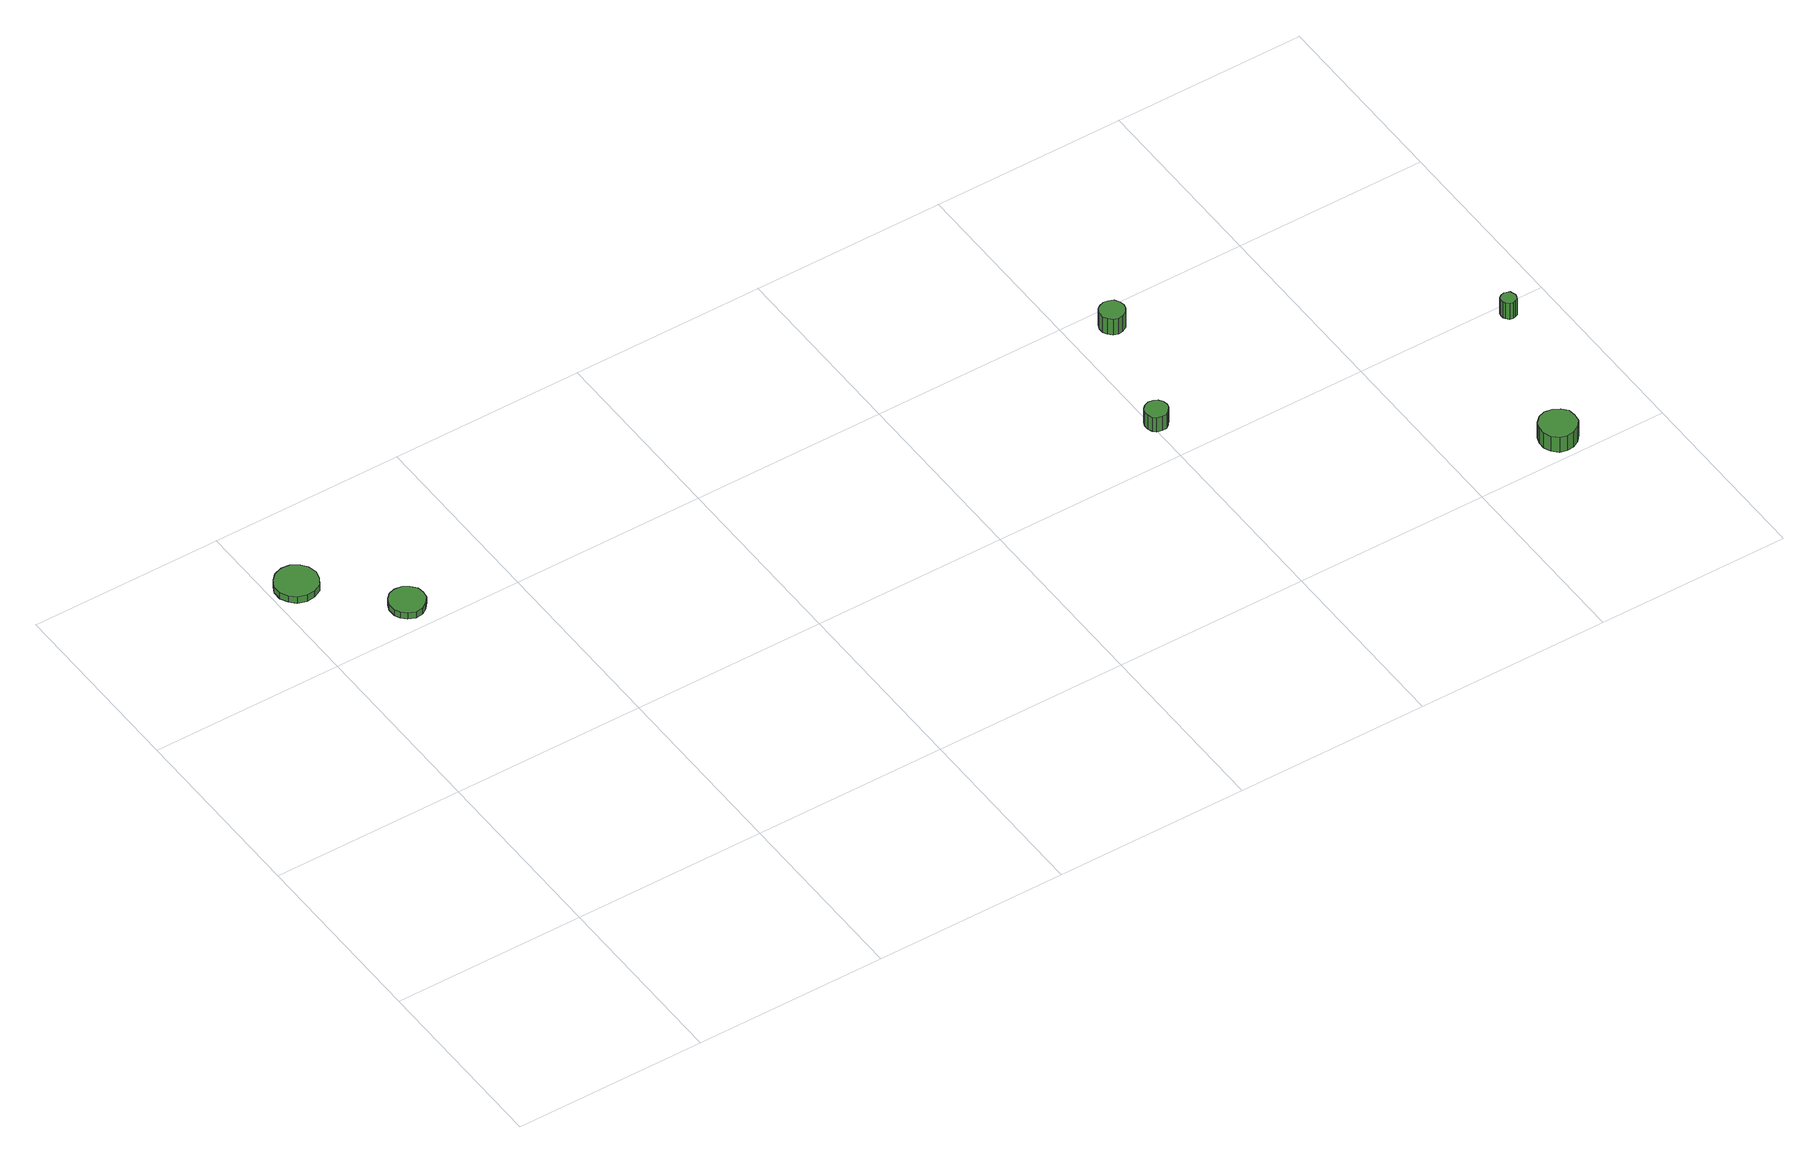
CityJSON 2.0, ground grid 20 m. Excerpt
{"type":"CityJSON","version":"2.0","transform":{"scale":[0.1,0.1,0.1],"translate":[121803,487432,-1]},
"CityObjects":{
"tree1":{"type":"SolitaryVegetationObject","attributes":{"function":"something"},"geometry":[{"type":"MultiSurface","lod":"1","boundaries":[[[0,1,2,3,4,5,6,7,8,9,10,11,12,13,14]],[[15,16,17,18,19,20,21,22,23,24,25,26,27,28,29]],[[0,29,28,1]],[[1,28,27,2]],[[2,27,26,3]],[[3,26,25,4]],[[4,25,24,5]],[[5,24,23,6]],[[6,23,22,7]],[[7,22,21,8]],[[8,21,20,9]],[[9,20,19,10]],[[10,19,18,11]],[[11,18,17,12]],[[12,17,16,13]],[[13,16,15,14]],[[14,15,29,0]]]}]},
"tree2":{"type":"SolitaryVegetationObject","attributes":{"function":"something"},"geometry":[{"type":"MultiSurface","lod":"1","boundaries":[[[30,31,32,33,34,35,36,37,38,39,40,41,42,43,44]],[[45,46,47,48,49,50,51,52,53,54,55,56,57,58,59]],[[30,59,58,31]],[[31,58,57,32]],[[32,57,56,33]],[[33,56,55,34]],[[34,55,54,35]],[[35,54,53,36]],[[36,53,52,37]],[[37,52,51,38]],[[38,51,50,39]],[[39,50,49,40]],[[40,49,48,41]],[[41,48,47,42]],[[42,47,46,43]],[[43,46,45,44]],[[44,45,59,30]]]}]},
"tree3":{"type":"SolitaryVegetationObject","attributes":{"function":"something"}},
"tree4":{"type":"SolitaryVegetationObject","attributes":{"function":"something"},"geometry":[{"type":"MultiSurface","lod":"1","boundaries":[[[60,61,62,63,64,65,66,67,68,69,70,71,72,73,74]],[[75,76,77,78,79,80,81,82,83,84,85,86,87,88,89]],[[60,89,88,61]],[[61,88,87,62]],[[62,87,86,63]],[[63,86,85,64]],[[64,85,84,65]],[[65,84,83,66]],[[66,83,82,67]],[[67,82,81,68]],[[68,81,80,69]],[[69,80,79,70]],[[70,79,78,71]],[[71,78,77,72]],[[72,77,76,73]],[[73,76,75,74]],[[74,75,89,60]]]}]},
"tree5":{"type":"SolitaryVegetationObject","attributes":{"function":"something"},"geometry":[{"type":"MultiSurface","lod":"1","boundaries":[[[90,91,92,93,94,95,96,97,98,99,100,101,102,103,104]],[[105,106,107,108,109,110,111,112,113,114,115,116,117,118,119]],[[90,119,118,91]],[[91,118,117,92]],[[92,117,116,93]],[[93,116,115,94]],[[94,115,114,95]],[[95,114,113,96]],[[96,113,112,97]],[[97,112,111,98]],[[98,111,110,99]],[[99,110,109,100]],[[100,109,108,101]],[[101,108,107,102]],[[102,107,106,103]],[[103,106,105,104]],[[104,105,119,90]]]}]},
"tree6":{"type":"SolitaryVegetationObject","attributes":{"function":"something"},"geometry":[{"type":"MultiSurface","lod":"1","boundaries":[[[120,121,122,123,124,125,126,127,128,129,130,131,132,133,134]],[[135,136,137,138,139,140,141,142,143,144,145,146,147,148,149]],[[120,149,148,121]],[[121,148,147,122]],[[122,147,146,123]],[[123,146,145,124]],[[124,145,144,125]],[[125,144,143,126]],[[126,143,142,127]],[[127,142,141,128]],[[128,141,140,129]],[[129,140,139,130]],[[130,139,138,131]],[[131,138,137,132]],[[132,137,136,133]],[[133,136,135,134]],[[134,135,149,120]]]}]},
"tree7":{"type":"SolitaryVegetationObject","attributes":{"function":"something"},"geometry":[{"type":"MultiSurface","lod":"1","boundaries":[[[150,151,152,153,154,155,156,157,158,159,160,161,162,163,164]],[[165,166,167,168,169,170,171,172,173,174,175,176,177,178,179]],[[150,179,178,151]],[[151,178,177,152]],[[152,177,176,153]],[[153,176,175,154]],[[154,175,174,155]],[[155,174,173,156]],[[156,173,172,157]],[[157,172,171,158]],[[158,171,170,159]],[[159,170,169,160]],[[160,169,168,161]],[[161,168,167,162]],[[162,167,166,163]],[[163,166,165,164]],[[164,165,179,150]]]}]}
},
"vertices":[
[49,508,15],[47,517,15],[42,524,15],[34,529,15],[25,530,15],[16,527,15],[10,521,15],[6,513,15],[6,504,15],[10,496,15],[16,490,15],[25,487,15],[34,488,15],[42,492,15],[47,500,15],[47,500,7],[42,492,7],[34,488,7],[25,487,7],[16,490,7],[10,496,7],[6,504,7],[6,513,7],[10,521,7],[16,527,7],[25,530,7],[34,529,7],[42,524,7],[47,517,7],[49,508,7],
[116,431,15],[115,438,15],[110,444,15],[104,448,15],[96,449,15],[89,447,15],[84,442,15],[81,435,15],[81,427,15],[84,421,15],[89,416,15],[96,413,15],[104,414,15],[110,418,15],[115,424,15],[115,424,7],[110,418,7],[104,414,7],[96,413,7],[89,416,7],[84,421,7],[81,427,7],[81,435,7],[84,442,7],[89,447,7],[96,449,7],[104,448,7],[110,444,7],[115,438,7],[116,431,7],
[817,247,26],[816,252,26],[813,256,26],[809,258,26],[804,259,26],[799,257,26],[796,254,26],[794,250,26],[794,245,26],[796,240,26],[799,237,26],[804,236,26],[809,236,26],[813,239,26],[816,243,26],[816,243,8],[813,239,8],[809,236,8],[804,236,8],[799,237,8],[796,240,8],[794,245,8],[794,250,8],[796,254,8],[799,257,8],[804,259,8],[809,258,8],[813,256,8],[816,252,8],[817,247,8],
[856,377,28],[855,382,28],[852,387,28],[847,389,28],[842,390,28],[837,388,28],[833,385,28],[831,380,28],[831,374,28],[833,370,28],[837,366,28],[842,364,28],[847,365,28],[852,368,28],[855,372,28],[855,372,8],[852,368,8],[847,365,8],[842,364,8],[837,366,8],[833,370,8],[831,374,8],[831,380,8],[833,385,8],[837,388,8],[842,390,8],[847,389,8],[852,387,8],[855,382,8],[856,377,8],
[1120,25,27],[1119,33,27],[1114,39,27],[1107,43,27],[1099,44,27],[1092,42,27],[1086,36,27],[1083,29,27],[1083,21,27],[1086,14,27],[1092,8,27],[1099,6,27],[1107,7,27],[1114,11,27],[1119,17,27],[1119,17,8],[1114,11,8],[1107,7,8],[1099,6,8],[1092,8,8],[1086,14,8],[1083,21,8],[1083,29,8],[1086,36,8],[1092,42,8],[1099,44,8],[1107,43,8],[1114,39,8],[1119,33,8],[1120,25,8],
[1163,187,28],[1162,190,28],[1161,193,28],[1158,194,28],[1155,195,28],[1152,194,28],[1149,192,28],[1148,189,28],[1148,185,28],[1149,183,28],[1152,180,28],[1155,179,28],[1158,180,28],[1161,181,28],[1162,184,28],[1162,184,8],[1161,181,8],[1158,180,8],[1155,179,8],[1152,180,8],[1149,183,8],[1148,185,8],[1148,189,8],[1149,192,8],[1152,194,8],[1155,195,8],[1158,194,8],[1161,193,8],[1162,190,8],[1163,187,8]
]}
